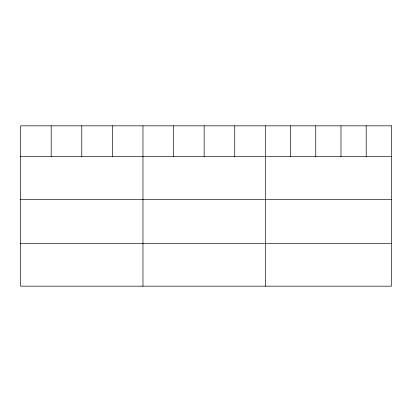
<?xml version="1.0" encoding="UTF-8"?>
<svg xmlns="http://www.w3.org/2000/svg" width="412" height="412" viewBox="0 0 412 412"><rect width="100%" height="100%" fill="white"/><g stroke="black" fill="none" stroke-linecap="round" stroke-linejoin="round"><path stroke-width="0.62" d="M20.6 156.617L391.4 156.617M20.6 199.372L391.4 199.372M20.6 243.42L391.4 243.42M366.186 125.83L366.186 156.617M340.971 125.83L340.971 156.617M315.757 125.83L315.757 156.617M290.542 125.83L290.542 156.617M265.328 125.83L265.328 286.17M234.737 125.83L234.737 156.617M204.146 125.83L204.146 156.617M173.555 125.83L173.555 156.617M142.964 125.83L142.964 286.17M112.373 125.83L112.373 156.617M81.782 125.83L81.782 156.617M51.191 125.83L51.191 156.617M391.4 125.83L20.6 125.83L20.6 286.17L391.4 286.17L391.4 125.83"/></g></svg>
